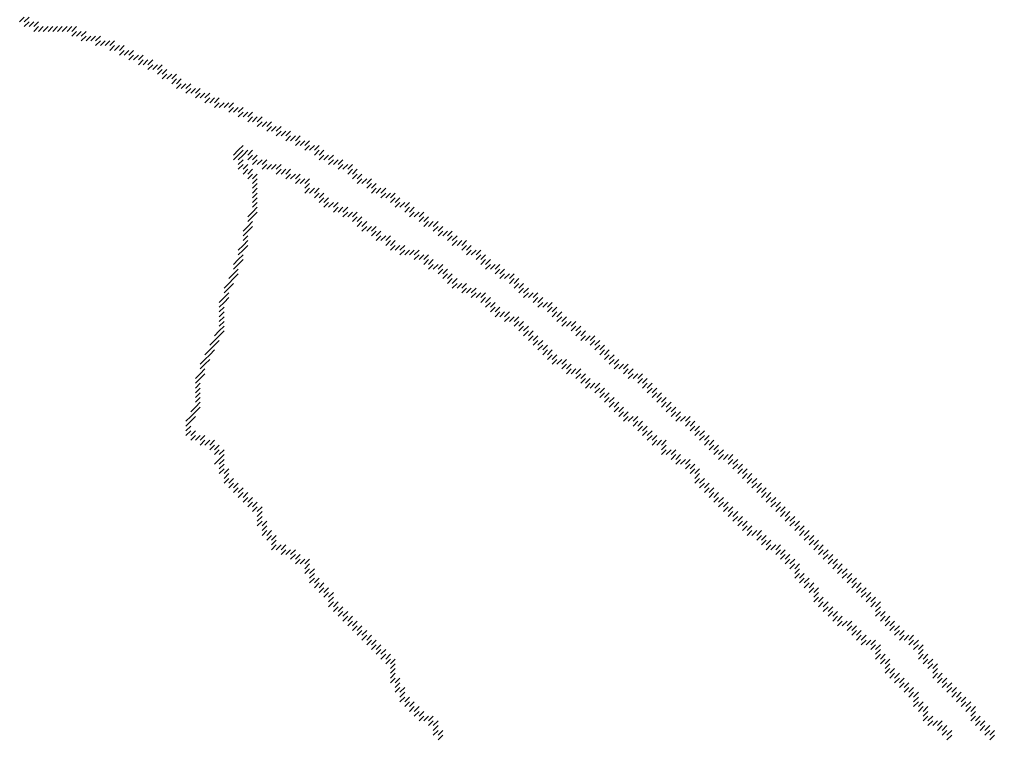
# Model space of a CAD drawing. Header units: metres. Extents: x 5 to 1923, y 5 to 1083.
# Drawn here: x 1141 to 1346, y 775.5 to 926.5 of the extents above; entities that cross this region are included whole.
import ezdxf

# ---------------------------------------------------------------- set-up
doc = ezdxf.new("R2010")
doc.units = ezdxf.units.M

msp = doc.modelspace()

# ---------------------------------------------------------------- linework, layer by layer
for p, q in [((1141, 926), (1142, 927)), ((1142, 926), (1143, 927)), ((1142, 925), (1143, 926)), ((1143, 925), (1144, 926)), ((1144, 925), (1145, 926)), ((1144, 924), (1145, 925)), ((1145, 924), (1146, 925)), ((1146, 924), (1147, 925)), ((1147, 924), (1148, 925)), ((1148, 924), (1149, 925)), ((1149, 924), (1150, 925)), ((1150, 924), (1151, 925)), ((1151, 924), (1152, 925)), ((1152, 924), (1153, 925)), ((1152, 923), (1153, 924)), ((1153, 923), (1154, 924)), ((1154, 923), (1155, 924)), ((1154, 922), (1155, 923)), ((1155, 922), (1156, 923)), ((1156, 922), (1157, 923)), ((1157, 922), (1158, 923)), ((1157, 921), (1158, 922)), ((1158, 921), (1159, 922)), ((1159, 921), (1160, 922)), ((1160, 921), (1161, 922)), ((1160, 920), (1161, 921)), ((1161, 920), (1162, 921)), ((1162, 920), (1163, 921)), ((1162, 919), (1163, 920)), ((1163, 919), (1164, 920)), ((1164, 919), (1165, 920)), ((1164, 918), (1165, 919)), ((1165, 918), (1166, 919)), ((1166, 918), (1167, 919)), ((1166, 917), (1167, 918)), ((1167, 917), (1168, 918)), ((1168, 917), (1169, 918)), ((1168, 916), (1169, 917)), ((1169, 916), (1170, 917)), ((1170, 916), (1171, 917)), ((1170, 915), (1171, 916)), ((1171, 915), (1172, 916)), ((1171, 914), (1172, 915)), ((1172, 914), (1173, 915)), ((1173, 914), (1174, 915)), ((1173, 913), (1174, 914)), ((1174, 913), (1175, 914)), ((1174, 912), (1175, 913)), ((1175, 912), (1176, 913)), ((1176, 912), (1177, 913)), ((1176, 911), (1177, 912)), ((1177, 911), (1178, 912)), ((1178, 911), (1179, 912)), ((1178, 910), (1179, 911)), ((1179, 910), (1180, 911)), ((1180, 910), (1181, 911)), ((1180, 909), (1181, 910)), ((1181, 909), (1182, 910)), ((1182, 909), (1183, 910)), ((1182, 908), (1183, 909)), ((1183, 908), (1184, 909)), ((1184, 908), (1185, 909)), ((1185, 908), (1186, 909)), ((1185, 907), (1186, 908)), ((1186, 907), (1187, 908)), ((1187, 907), (1188, 908)), ((1187, 906), (1188, 907)), ((1188, 906), (1189, 907)), ((1189, 906), (1190, 907)), ((1189, 905), (1190, 906)), ((1190, 905), (1191, 906)), ((1191, 905), (1192, 906)), ((1191, 904), (1192, 905)), ((1192, 904), (1193, 905)), ((1193, 904), (1194, 905)), ((1193, 903), (1194, 904)), ((1194, 903), (1195, 904)), ((1195, 903), (1196, 904)), ((1195, 902), (1196, 903)), ((1196, 902), (1197, 903)), ((1197, 902), (1198, 903)), ((1197, 901), (1198, 902)), ((1198, 901), (1199, 902)), ((1199, 901), (1200, 902)), ((1187, 899), (1188, 900)), ((1199, 900), (1200, 901)), ((1200, 900), (1201, 901)), ((1201, 900), (1202, 901)), ((1201, 899), (1202, 900)), ((1202, 899), (1203, 900)), ((1203, 899), (1204, 900)), ((1186, 898), (1187, 899)), ((1186, 897), (1187, 898)), ((1187, 898), (1188, 899)), ((1187, 897), (1188, 898)), ((1188, 898), (1189, 899)), ((1189, 898), (1190, 899)), ((1189, 897), (1190, 898)), ((1190, 897), (1191, 898)), ((1203, 898), (1204, 899)), ((1204, 898), (1205, 899)), ((1204, 897), (1205, 898)), ((1205, 897), (1206, 898)), ((1206, 897), (1207, 898)), ((1187, 896), (1188, 897)), ((1187, 895), (1188, 896)), ((1188, 895), (1189, 896)), ((1190, 896), (1191, 897)), ((1191, 896), (1192, 897)), ((1192, 896), (1193, 897)), ((1192, 895), (1193, 896)), ((1193, 895), (1194, 896)), ((1194, 895), (1195, 896)), ((1195, 895), (1196, 896)), ((1206, 896), (1207, 897)), ((1207, 896), (1208, 897)), ((1208, 896), (1209, 897)), ((1208, 895), (1209, 896)), ((1209, 895), (1210, 896)), ((1210, 895), (1211, 896)), ((1188, 894), (1189, 895)), ((1189, 894), (1190, 895)), ((1189, 893), (1190, 894)), ((1190, 893), (1191, 894)), ((1195, 894), (1196, 895)), ((1196, 894), (1197, 895)), ((1197, 894), (1198, 895)), ((1197, 893), (1198, 894)), ((1198, 893), (1199, 894)), ((1199, 893), (1200, 894)), ((1210, 894), (1211, 895)), ((1211, 894), (1212, 895)), ((1211, 893), (1212, 894)), ((1212, 893), (1213, 894)), ((1190, 892), (1191, 893)), ((1190, 891), (1191, 892)), ((1199, 892), (1200, 893)), ((1200, 892), (1201, 893)), ((1201, 892), (1202, 893)), ((1201, 891), (1202, 892)), ((1212, 892), (1213, 893)), ((1213, 892), (1214, 893)), ((1214, 892), (1215, 893)), ((1214, 891), (1215, 892)), ((1215, 891), (1216, 892)), ((1190, 890), (1191, 891)), ((1190, 889), (1191, 890)), ((1201, 890), (1202, 891)), ((1202, 890), (1203, 891)), ((1203, 890), (1204, 891)), ((1203, 889), (1204, 890)), ((1204, 889), (1205, 890)), ((1215, 890), (1216, 891)), ((1216, 890), (1217, 891)), ((1217, 890), (1218, 891)), ((1217, 889), (1218, 890)), ((1218, 889), (1219, 890)), ((1219, 889), (1220, 890)), ((1190, 888), (1191, 889)), ((1190, 887), (1191, 888)), ((1204, 888), (1205, 889)), ((1205, 888), (1206, 889)), ((1205, 887), (1206, 888)), ((1206, 887), (1207, 888)), ((1207, 887), (1208, 888)), ((1219, 888), (1220, 889)), ((1220, 888), (1221, 889)), ((1220, 887), (1221, 888)), ((1221, 887), (1222, 888)), ((1222, 887), (1223, 888)), ((1189, 885), (1190, 886)), ((1190, 886), (1191, 887)), ((1190, 885), (1191, 886)), ((1207, 886), (1208, 887)), ((1208, 886), (1209, 887)), ((1209, 886), (1210, 887)), ((1209, 885), (1210, 886)), ((1210, 885), (1211, 886)), ((1211, 885), (1212, 886)), ((1222, 886), (1223, 887)), ((1223, 886), (1224, 887)), ((1223, 885), (1224, 886)), ((1224, 885), (1225, 886)), ((1225, 885), (1226, 886)), ((1189, 884), (1190, 885)), ((1189, 883), (1190, 884)), ((1211, 884), (1212, 885)), ((1212, 884), (1213, 885)), ((1212, 883), (1213, 884)), ((1213, 883), (1214, 884)), ((1225, 884), (1226, 885)), ((1226, 884), (1227, 885)), ((1226, 883), (1227, 884)), ((1227, 883), (1228, 884)), ((1228, 883), (1229, 884)), ((1188, 882), (1189, 883)), ((1188, 881), (1189, 882)), ((1189, 882), (1190, 883)), ((1213, 882), (1214, 883)), ((1214, 882), (1215, 883)), ((1215, 882), (1216, 883)), ((1215, 881), (1216, 882)), ((1216, 881), (1217, 882)), ((1228, 882), (1229, 883)), ((1229, 882), (1230, 883)), ((1229, 881), (1230, 882)), ((1230, 881), (1231, 882)), ((1231, 881), (1232, 882)), ((1188, 880), (1189, 881)), ((1188, 879), (1189, 880)), ((1216, 880), (1217, 881)), ((1217, 880), (1218, 881)), ((1218, 880), (1219, 881)), ((1218, 879), (1219, 880)), ((1219, 879), (1220, 880)), ((1231, 880), (1232, 881)), ((1232, 880), (1233, 881)), ((1232, 879), (1233, 880)), ((1233, 879), (1234, 880)), ((1234, 879), (1235, 880)), ((1187, 878), (1188, 879)), ((1187, 877), (1188, 878)), ((1188, 878), (1189, 879)), ((1219, 878), (1220, 879)), ((1220, 878), (1221, 879)), ((1221, 878), (1222, 879)), ((1221, 877), (1222, 878)), ((1222, 877), (1223, 878)), ((1223, 877), (1224, 878)), ((1224, 877), (1225, 878)), ((1234, 878), (1235, 879)), ((1235, 878), (1236, 879)), ((1235, 877), (1236, 878)), ((1236, 877), (1237, 878)), ((1237, 877), (1238, 878)), ((1186, 875), (1187, 876)), ((1187, 876), (1188, 877)), ((1187, 875), (1188, 876)), ((1224, 876), (1225, 877)), ((1225, 876), (1226, 877)), ((1226, 876), (1227, 877)), ((1226, 875), (1227, 876)), ((1227, 875), (1228, 876)), ((1237, 876), (1238, 877)), ((1238, 876), (1239, 877)), ((1238, 875), (1239, 876)), ((1239, 875), (1240, 876)), ((1186, 874), (1187, 875)), ((1186, 873), (1187, 874)), ((1227, 874), (1228, 875)), ((1228, 874), (1229, 875)), ((1229, 874), (1230, 875)), ((1229, 873), (1230, 874)), ((1230, 873), (1231, 874)), ((1239, 874), (1240, 875)), ((1240, 874), (1241, 875)), ((1241, 874), (1242, 875)), ((1241, 873), (1242, 874)), ((1242, 873), (1243, 874)), ((1185, 872), (1186, 873)), ((1185, 871), (1186, 872)), ((1186, 872), (1187, 873)), ((1230, 872), (1231, 873)), ((1231, 872), (1232, 873)), ((1231, 871), (1232, 872)), ((1232, 871), (1233, 872)), ((1242, 872), (1243, 873)), ((1243, 872), (1244, 873)), ((1244, 872), (1245, 873)), ((1244, 871), (1245, 872)), ((1245, 871), (1246, 872)), ((1184, 870), (1185, 871)), ((1184, 869), (1185, 870)), ((1185, 870), (1186, 871)), ((1232, 870), (1233, 871)), ((1233, 870), (1234, 871)), ((1234, 870), (1235, 871)), ((1234, 869), (1235, 870)), ((1235, 869), (1236, 870)), ((1236, 869), (1237, 870)), ((1245, 870), (1246, 871)), ((1246, 870), (1247, 871)), ((1246, 869), (1247, 870)), ((1247, 869), (1248, 870)), ((1183, 867), (1184, 868)), ((1184, 868), (1185, 869)), ((1184, 867), (1185, 868)), ((1236, 868), (1237, 869)), ((1237, 868), (1238, 869)), ((1238, 868), (1239, 869)), ((1238, 867), (1239, 868)), ((1239, 867), (1240, 868)), ((1247, 868), (1248, 869)), ((1248, 868), (1249, 869)), ((1249, 868), (1250, 869)), ((1249, 867), (1250, 868)), ((1250, 867), (1251, 868)), ((1183, 866), (1184, 867)), ((1183, 865), (1184, 866)), ((1239, 866), (1240, 867)), ((1240, 866), (1241, 867)), ((1240, 865), (1241, 866)), ((1241, 865), (1242, 866)), ((1250, 866), (1251, 867)), ((1251, 866), (1252, 867)), ((1252, 866), (1253, 867)), ((1252, 865), (1253, 866)), ((1253, 865), (1254, 866)), ((1183, 864), (1184, 865)), ((1183, 863), (1184, 864)), ((1241, 864), (1242, 865)), ((1242, 864), (1243, 865)), ((1243, 864), (1244, 865)), ((1243, 863), (1244, 864)), ((1244, 863), (1245, 864)), ((1245, 863), (1246, 864)), ((1253, 864), (1254, 865)), ((1254, 864), (1255, 865)), ((1254, 863), (1255, 864)), ((1255, 863), (1256, 864)), ((1182, 860), (1183, 861)), ((1183, 862), (1184, 863)), ((1183, 861), (1184, 862)), ((1183, 860), (1184, 861)), ((1245, 862), (1246, 863)), ((1246, 862), (1247, 863)), ((1246, 861), (1247, 862)), ((1247, 861), (1248, 862)), ((1247, 860), (1248, 861)), ((1248, 860), (1249, 861)), ((1255, 862), (1256, 863)), ((1256, 862), (1257, 863)), ((1257, 862), (1258, 863)), ((1257, 861), (1258, 862)), ((1258, 861), (1259, 862)), ((1258, 860), (1259, 861)), ((1259, 860), (1260, 861)), ((1181, 858), (1182, 859)), ((1182, 859), (1183, 860)), ((1182, 858), (1183, 859)), ((1248, 859), (1249, 860)), ((1249, 859), (1250, 860)), ((1249, 858), (1250, 859)), ((1250, 858), (1251, 859)), ((1259, 859), (1260, 860)), ((1260, 859), (1261, 860)), ((1261, 859), (1262, 860)), ((1261, 858), (1262, 859)), ((1262, 858), (1263, 859)), ((1180, 856), (1181, 857)), ((1181, 857), (1182, 858)), ((1181, 856), (1182, 857)), ((1250, 857), (1251, 858)), ((1251, 857), (1252, 858)), ((1251, 856), (1252, 857)), ((1252, 856), (1253, 857)), ((1262, 857), (1263, 858)), ((1263, 857), (1264, 858)), ((1263, 856), (1264, 857)), ((1264, 856), (1265, 857)), ((1179, 854), (1180, 855)), ((1180, 855), (1181, 856)), ((1180, 854), (1181, 855)), ((1252, 855), (1253, 856)), ((1253, 855), (1254, 856)), ((1253, 854), (1254, 855)), ((1254, 854), (1255, 855)), ((1255, 854), (1256, 855)), ((1264, 855), (1265, 856)), ((1265, 855), (1266, 856)), ((1265, 854), (1266, 855)), ((1266, 854), (1267, 855)), ((1179, 853), (1180, 854)), ((1179, 852), (1180, 853)), ((1255, 853), (1256, 854)), ((1256, 853), (1257, 854)), ((1256, 852), (1257, 853)), ((1257, 852), (1258, 853)), ((1258, 852), (1259, 853)), ((1266, 853), (1267, 854)), ((1267, 853), (1268, 854)), ((1268, 853), (1269, 854)), ((1268, 852), (1269, 853)), ((1269, 852), (1270, 853)), ((1178, 851), (1179, 852)), ((1178, 850), (1179, 851)), ((1179, 851), (1180, 852)), ((1258, 851), (1259, 852)), ((1259, 851), (1260, 852)), ((1259, 850), (1260, 851)), ((1260, 850), (1261, 851)), ((1269, 851), (1270, 852)), ((1270, 851), (1271, 852)), ((1271, 851), (1272, 852)), ((1271, 850), (1272, 851)), ((1272, 850), (1273, 851)), ((1178, 849), (1179, 850)), ((1178, 848), (1179, 849)), ((1260, 849), (1261, 850)), ((1261, 849), (1262, 850)), ((1262, 849), (1263, 850)), ((1262, 848), (1263, 849)), ((1263, 848), (1264, 849)), ((1272, 849), (1273, 850)), ((1273, 849), (1274, 850)), ((1273, 848), (1274, 849)), ((1274, 848), (1275, 849)), ((1178, 847), (1179, 848)), ((1178, 846), (1179, 847)), ((1263, 847), (1264, 848)), ((1264, 847), (1265, 848)), ((1264, 846), (1265, 847)), ((1265, 846), (1266, 847)), ((1274, 847), (1275, 848)), ((1275, 847), (1276, 848)), ((1275, 846), (1276, 847)), ((1276, 846), (1277, 847)), ((1177, 844), (1178, 845)), ((1178, 845), (1179, 846)), ((1178, 844), (1179, 845)), ((1265, 845), (1266, 846)), ((1266, 845), (1267, 846)), ((1266, 844), (1267, 845)), ((1267, 844), (1268, 845)), ((1276, 845), (1277, 846)), ((1277, 845), (1278, 846)), ((1277, 844), (1278, 845)), ((1278, 844), (1279, 845)), ((1176, 842), (1177, 843)), ((1177, 843), (1178, 844)), ((1177, 842), (1178, 843)), ((1267, 843), (1268, 844)), ((1268, 843), (1269, 844)), ((1268, 842), (1269, 843)), ((1269, 842), (1270, 843)), ((1270, 842), (1271, 843)), ((1278, 843), (1279, 844)), ((1279, 843), (1280, 844)), ((1279, 842), (1280, 843)), ((1280, 842), (1281, 843)), ((1281, 842), (1282, 843)), ((1176, 841), (1177, 842)), ((1176, 840), (1177, 841)), ((1270, 841), (1271, 842)), ((1271, 841), (1272, 842)), ((1271, 840), (1272, 841)), ((1272, 840), (1273, 841)), ((1281, 841), (1282, 842)), ((1282, 841), (1283, 842)), ((1282, 840), (1283, 841)), ((1283, 840), (1284, 841)), ((1176, 839), (1177, 840)), ((1177, 839), (1178, 840)), ((1177, 838), (1178, 839)), ((1178, 838), (1179, 839)), ((1179, 838), (1180, 839)), ((1272, 839), (1273, 840)), ((1273, 839), (1274, 840)), ((1273, 838), (1274, 839)), ((1274, 838), (1275, 839)), ((1283, 839), (1284, 840)), ((1284, 839), (1285, 840)), ((1284, 838), (1285, 839)), ((1285, 838), (1286, 839)), ((1179, 837), (1180, 838)), ((1180, 837), (1181, 838)), ((1181, 837), (1182, 838)), ((1181, 836), (1182, 837)), ((1182, 836), (1183, 837)), ((1274, 837), (1275, 838)), ((1275, 837), (1276, 838)), ((1276, 837), (1277, 838)), ((1276, 836), (1277, 837)), ((1285, 837), (1286, 838)), ((1286, 837), (1287, 838)), ((1286, 836), (1287, 837)), ((1287, 836), (1288, 837)), ((1182, 835), (1183, 836)), ((1183, 835), (1184, 836)), ((1183, 834), (1184, 835)), ((1276, 835), (1277, 836)), ((1277, 835), (1278, 836)), ((1278, 835), (1279, 836)), ((1278, 834), (1279, 835)), ((1279, 834), (1280, 835)), ((1287, 835), (1288, 836)), ((1288, 835), (1289, 836)), ((1288, 834), (1289, 835)), ((1289, 834), (1290, 835)), ((1290, 834), (1291, 835)), ((1182, 833), (1183, 834)), ((1183, 833), (1184, 834)), ((1183, 832), (1184, 833)), ((1279, 833), (1280, 834)), ((1280, 833), (1281, 834)), ((1281, 833), (1282, 834)), ((1281, 832), (1282, 833)), ((1282, 832), (1283, 833)), ((1290, 833), (1291, 834)), ((1291, 833), (1292, 834)), ((1291, 832), (1292, 833)), ((1292, 832), (1293, 833)), ((1183, 831), (1184, 832)), ((1184, 831), (1185, 832)), ((1184, 830), (1185, 831)), ((1282, 831), (1283, 832)), ((1283, 831), (1284, 832)), ((1283, 830), (1284, 831)), ((1292, 831), (1293, 832)), ((1293, 831), (1294, 832)), ((1293, 830), (1294, 831)), ((1294, 830), (1295, 831)), ((1184, 829), (1185, 830)), ((1185, 829), (1186, 830)), ((1185, 828), (1186, 829)), ((1186, 828), (1187, 829)), ((1283, 829), (1284, 830)), ((1284, 829), (1285, 830)), ((1284, 828), (1285, 829)), ((1285, 828), (1286, 829)), ((1294, 829), (1295, 830)), ((1295, 829), (1296, 830)), ((1295, 828), (1296, 829)), ((1296, 828), (1297, 829)), ((1186, 827), (1187, 828)), ((1187, 827), (1188, 828)), ((1187, 826), (1188, 827)), ((1188, 826), (1189, 827)), ((1285, 827), (1286, 828)), ((1286, 827), (1287, 828)), ((1286, 826), (1287, 827)), ((1287, 826), (1288, 827)), ((1296, 827), (1297, 828)), ((1297, 827), (1298, 828)), ((1297, 826), (1298, 827)), ((1298, 826), (1299, 827)), ((1188, 825), (1189, 826)), ((1189, 825), (1190, 826)), ((1189, 824), (1190, 825)), ((1190, 824), (1191, 825)), ((1287, 825), (1288, 826)), ((1288, 825), (1289, 826)), ((1288, 824), (1289, 825)), ((1289, 824), (1290, 825)), ((1298, 825), (1299, 826)), ((1299, 825), (1300, 826)), ((1299, 824), (1300, 825)), ((1300, 824), (1301, 825)), ((1190, 823), (1191, 824)), ((1191, 823), (1192, 824)), ((1191, 822), (1192, 823)), ((1289, 823), (1290, 824)), ((1290, 823), (1291, 824)), ((1290, 822), (1291, 823)), ((1291, 822), (1292, 823)), ((1300, 823), (1301, 824)), ((1301, 823), (1302, 824)), ((1301, 822), (1302, 823)), ((1302, 822), (1303, 823)), ((1191, 821), (1192, 822)), ((1191, 820), (1192, 821)), ((1192, 820), (1193, 821)), ((1192, 819), (1193, 820)), ((1291, 821), (1292, 822)), ((1292, 821), (1293, 822)), ((1292, 820), (1293, 821)), ((1293, 820), (1294, 821)), ((1293, 819), (1294, 820)), ((1294, 819), (1295, 820)), ((1302, 821), (1303, 822)), ((1303, 821), (1304, 822)), ((1303, 820), (1304, 821)), ((1304, 820), (1305, 821)), ((1304, 819), (1305, 820)), ((1305, 819), (1306, 820)), ((1192, 818), (1193, 819)), ((1193, 818), (1194, 819)), ((1193, 817), (1194, 818)), ((1194, 817), (1195, 818)), ((1294, 818), (1295, 819)), ((1295, 818), (1296, 819)), ((1296, 818), (1297, 819)), ((1296, 817), (1297, 818)), ((1297, 817), (1298, 818)), ((1305, 818), (1306, 819)), ((1306, 818), (1307, 819)), ((1306, 817), (1307, 818)), ((1307, 817), (1308, 818)), ((1194, 816), (1195, 817)), ((1194, 815), (1195, 816)), ((1195, 815), (1196, 816)), ((1196, 815), (1197, 816)), ((1297, 816), (1298, 817)), ((1298, 816), (1299, 817)), ((1298, 815), (1299, 816)), ((1299, 815), (1300, 816)), ((1300, 815), (1301, 816)), ((1307, 816), (1308, 817)), ((1308, 816), (1309, 817)), ((1308, 815), (1309, 816)), ((1309, 815), (1310, 816)), ((1196, 814), (1197, 815)), ((1197, 814), (1198, 815)), ((1198, 814), (1199, 815)), ((1198, 813), (1199, 814)), ((1199, 813), (1200, 814)), ((1300, 814), (1301, 815)), ((1301, 814), (1302, 815)), ((1301, 813), (1302, 814)), ((1302, 813), (1303, 814)), ((1309, 814), (1310, 815)), ((1310, 814), (1311, 815)), ((1310, 813), (1311, 814)), ((1311, 813), (1312, 814)), ((1199, 812), (1200, 813)), ((1200, 812), (1201, 813)), ((1201, 812), (1202, 813)), ((1201, 811), (1202, 812)), ((1302, 812), (1303, 813)), ((1303, 812), (1304, 813)), ((1303, 811), (1304, 812)), ((1304, 811), (1305, 812)), ((1311, 812), (1312, 813)), ((1312, 812), (1313, 813)), ((1312, 811), (1313, 812)), ((1313, 811), (1314, 812)), ((1201, 810), (1202, 811)), ((1202, 810), (1203, 811)), ((1202, 809), (1203, 810)), ((1304, 810), (1305, 811)), ((1304, 809), (1305, 810)), ((1305, 809), (1306, 810)), ((1313, 810), (1314, 811)), ((1314, 810), (1315, 811)), ((1314, 809), (1315, 810)), ((1315, 809), (1316, 810)), ((1202, 808), (1203, 809)), ((1203, 808), (1204, 809)), ((1203, 807), (1204, 808)), ((1204, 807), (1205, 808)), ((1305, 808), (1306, 809)), ((1306, 808), (1307, 809)), ((1306, 807), (1307, 808)), ((1307, 807), (1308, 808)), ((1315, 808), (1316, 809)), ((1316, 808), (1317, 809)), ((1316, 807), (1317, 808)), ((1317, 807), (1318, 808)), ((1204, 806), (1205, 807)), ((1205, 806), (1206, 807)), ((1205, 805), (1206, 806)), ((1206, 805), (1207, 806)), ((1307, 806), (1308, 807)), ((1308, 806), (1309, 807)), ((1308, 805), (1309, 806)), ((1317, 806), (1318, 807)), ((1318, 806), (1319, 807)), ((1318, 805), (1319, 806)), ((1319, 805), (1320, 806)), ((1206, 804), (1207, 805)), ((1206, 803), (1207, 804)), ((1207, 803), (1208, 804)), ((1308, 804), (1309, 805)), ((1309, 804), (1310, 805)), ((1309, 803), (1310, 804)), ((1310, 803), (1311, 804)), ((1319, 804), (1320, 805)), ((1320, 804), (1321, 805)), ((1320, 803), (1321, 804)), ((1321, 803), (1322, 804)), ((1207, 802), (1208, 803)), ((1208, 802), (1209, 803)), ((1208, 801), (1209, 802)), ((1209, 801), (1210, 802)), ((1310, 802), (1311, 803)), ((1311, 802), (1312, 803)), ((1311, 801), (1312, 802)), ((1312, 801), (1313, 802)), ((1321, 802), (1322, 803)), ((1321, 801), (1322, 802)), ((1322, 801), (1323, 802)), ((1209, 800), (1210, 801)), ((1210, 800), (1211, 801)), ((1210, 799), (1211, 800)), ((1211, 799), (1212, 800)), ((1312, 800), (1313, 801)), ((1313, 800), (1314, 801)), ((1313, 799), (1314, 800)), ((1314, 799), (1315, 800)), ((1315, 799), (1316, 800)), ((1322, 800), (1323, 801)), ((1323, 800), (1324, 801)), ((1323, 799), (1324, 800)), ((1324, 799), (1325, 800)), ((1211, 798), (1212, 799)), ((1212, 798), (1213, 799)), ((1212, 797), (1213, 798)), ((1213, 797), (1214, 798)), ((1315, 798), (1316, 799)), ((1316, 798), (1317, 799)), ((1316, 797), (1317, 798)), ((1317, 797), (1318, 798)), ((1324, 798), (1325, 799)), ((1325, 798), (1326, 799)), ((1325, 797), (1326, 798)), ((1326, 797), (1327, 798)), ((1213, 796), (1214, 797)), ((1214, 796), (1215, 797)), ((1214, 795), (1215, 796)), ((1215, 795), (1216, 796)), ((1317, 796), (1318, 797)), ((1318, 796), (1319, 797)), ((1318, 795), (1319, 796)), ((1319, 795), (1320, 796)), ((1320, 795), (1321, 796)), ((1326, 796), (1327, 797)), ((1327, 796), (1328, 797)), ((1328, 796), (1329, 797)), ((1328, 795), (1329, 796)), ((1329, 795), (1330, 796)), ((1215, 794), (1216, 795)), ((1216, 794), (1217, 795)), ((1216, 793), (1217, 794)), ((1217, 793), (1218, 794)), ((1320, 794), (1321, 795)), ((1321, 794), (1322, 795)), ((1321, 793), (1322, 794)), ((1329, 794), (1330, 795)), ((1330, 794), (1331, 795)), ((1330, 793), (1331, 794)), ((1217, 792), (1218, 793)), ((1218, 792), (1219, 793)), ((1218, 791), (1219, 792)), ((1219, 791), (1220, 792)), ((1321, 792), (1322, 793)), ((1322, 792), (1323, 793)), ((1322, 791), (1323, 792)), ((1323, 791), (1324, 792)), ((1330, 792), (1331, 793)), ((1331, 792), (1332, 793)), ((1331, 791), (1332, 792)), ((1332, 791), (1333, 792)), ((1219, 790), (1220, 791)), ((1219, 789), (1220, 790)), ((1323, 790), (1324, 791)), ((1323, 789), (1324, 790)), ((1324, 789), (1325, 790)), ((1332, 790), (1333, 791)), ((1333, 790), (1334, 791)), ((1333, 789), (1334, 790)), ((1219, 788), (1220, 789)), ((1219, 787), (1220, 788)), ((1220, 787), (1221, 788)), ((1324, 788), (1325, 789)), ((1325, 788), (1326, 789)), ((1325, 787), (1326, 788)), ((1326, 787), (1327, 788)), ((1333, 788), (1334, 789)), ((1334, 788), (1335, 789)), ((1334, 787), (1335, 788)), ((1335, 787), (1336, 788)), ((1220, 786), (1221, 787)), ((1220, 785), (1221, 786)), ((1221, 785), (1222, 786)), ((1326, 786), (1327, 787)), ((1327, 786), (1328, 787)), ((1327, 785), (1328, 786)), ((1328, 785), (1329, 786)), ((1335, 786), (1336, 787)), ((1336, 786), (1337, 787)), ((1336, 785), (1337, 786)), ((1337, 785), (1338, 786)), ((1221, 784), (1222, 785)), ((1221, 783), (1222, 784)), ((1222, 783), (1223, 784)), ((1328, 784), (1329, 785)), ((1329, 784), (1330, 785)), ((1329, 783), (1330, 784)), ((1337, 784), (1338, 785)), ((1338, 784), (1339, 785)), ((1338, 783), (1339, 784)), ((1339, 783), (1340, 784)), ((1222, 782), (1223, 783)), ((1223, 782), (1224, 783)), ((1223, 781), (1224, 782)), ((1224, 781), (1225, 782)), ((1329, 782), (1330, 783)), ((1330, 782), (1331, 783)), ((1330, 781), (1331, 782)), ((1331, 781), (1332, 782)), ((1339, 782), (1340, 783)), ((1340, 782), (1341, 783)), ((1340, 781), (1341, 782)), ((1341, 781), (1342, 782)), ((1224, 780), (1225, 781)), ((1225, 780), (1226, 781)), ((1225, 779), (1226, 780)), ((1226, 779), (1227, 780)), ((1227, 779), (1228, 780)), ((1227, 778), (1228, 779)), ((1228, 778), (1229, 779)), ((1331, 780), (1332, 781)), ((1331, 779), (1332, 780)), ((1332, 779), (1333, 780)), ((1332, 778), (1333, 779)), ((1333, 778), (1334, 779)), ((1334, 778), (1335, 779)), ((1341, 780), (1342, 781)), ((1341, 779), (1342, 780)), ((1342, 779), (1343, 780)), ((1342, 778), (1343, 779)), ((1343, 778), (1344, 779)), ((1228, 777), (1229, 778)), ((1228, 776), (1229, 777)), ((1229, 776), (1230, 777)), ((1334, 777), (1335, 778)), ((1335, 777), (1336, 778)), ((1335, 776), (1336, 777)), ((1336, 776), (1337, 777)), ((1343, 777), (1344, 778)), ((1344, 777), (1345, 778)), ((1344, 776), (1345, 777)), ((1345, 776), (1346, 777)), ((1229, 775), (1230, 776)), ((1336, 775), (1337, 776)), ((1345, 775), (1346, 776))]:
    msp.add_line(p, q)

doc.saveas('drawing.dxf')
